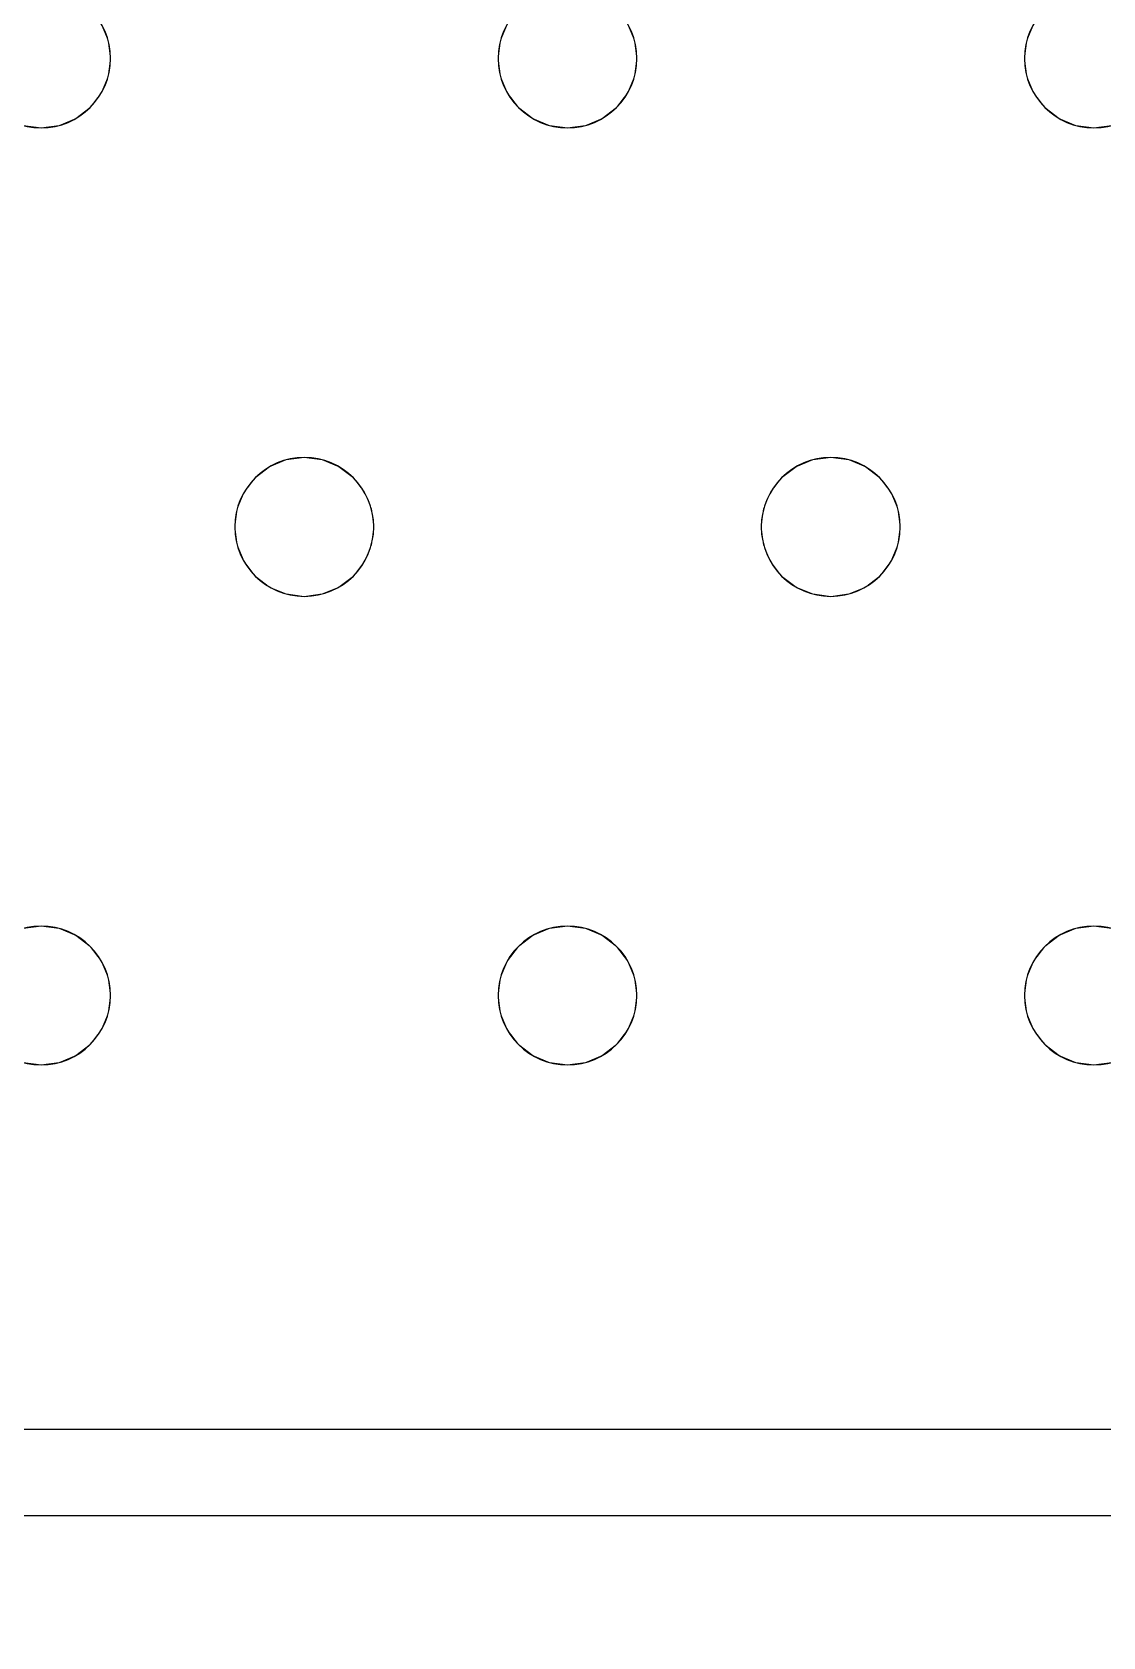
# Model space of a CAD drawing. Header units: millimetres. Extents: x -1 to 1601, y -701 to 1.
# Drawn here: x 551.7 to 613.4, y -405 to -312.5 of the extents above; entities that cross this region are included whole.
import ezdxf

# ---------------------------------------------------------------- set-up
doc = ezdxf.new("R2010")
doc.units = ezdxf.units.MM
doc.layers.add('IQ_200_3D', color=1, linetype='Continuous')
doc.layers.add('IQ_204_2D', color=7, linetype='Continuous')

msp = doc.modelspace()

# ---------------------------------------------------------------- linework, layer by layer
at = {"layer": 'IQ_200_3D', "lineweight": 18}
for points, invisible_edges in [([(122.762, -68.034, 850), (1477.238, -68.034, 850), (1477.238, -397.966, 850), (122.762, -397.966, 850)], 10), ([(122.762, -68.034, 860), (122.762, -397.966, 860), (1477.238, -397.966, 860), (1477.238, -68.034, 860)], 5), ([(555.68, -312, 888), (567.382, -291, 888), (579.085, -312, 888), (578.685, -312.965, 888)], 11), ([(586.013, -312, 890), (609.019, -312.965, 890), (609.418, -312, 890), (597.716, -291, 890)], 13), ([(556.079, -312.965, 890), (555.68, -312, 890), (555.68, -312, 888), (556.079, -312.965, 888)], 10), ([(555.68, -312, 888), (578.685, -312.965, 888), (556.079, -312.965, 888)], 3), ([(555.68, -312, 890), (556.079, -312.965, 890), (578.685, -312.965, 890), (579.085, -312, 890)], 10), ([(579.085, -312, 890), (578.685, -312.965, 890), (578.685, -312.965, 888), (579.085, -312, 888)], 10), ([(586.413, -312.965, 890), (586.013, -312, 890), (586.013, -312, 888), (586.413, -312.965, 888)], 10), ([(609.019, -312.965, 888), (586.413, -312.965, 888), (586.013, -312, 888), (609.418, -312, 888)], 5), ([(586.413, -312.965, 890), (608.882, -314, 890), (609.019, -312.965, 890), (586.013, -312, 890)], 5), ([(609.418, -312, 890), (609.019, -312.965, 890), (609.019, -312.965, 888), (609.418, -312, 888)], 10), ([(556.216, -314, 890), (556.079, -312.965, 890), (556.079, -312.965, 888), (556.216, -314, 888)], 2), ([(578.549, -314, 888), (556.216, -314, 888), (556.079, -312.965, 888), (578.685, -312.965, 888)], 5), ([(556.079, -312.965, 890), (556.216, -314, 890), (578.549, -314, 890), (578.685, -312.965, 890)], 10), ([(578.685, -312.965, 890), (578.549, -314, 890), (578.549, -314, 888), (578.685, -312.965, 888)], 8), ([(586.549, -314, 890), (586.413, -312.965, 890), (586.413, -312.965, 888), (586.549, -314, 888)], 2), ([(586.549, -314, 888), (586.413, -312.965, 888), (608.882, -314, 888), (609.019, -315.035, 888)], 10), ([(586.413, -312.965, 888), (609.019, -312.965, 888), (608.882, -314, 888)], 13), ([(586.549, -314, 890), (609.019, -315.035, 890), (608.882, -314, 890), (586.413, -312.965, 890)], 5), ([(609.019, -312.965, 890), (608.882, -314, 890), (608.882, -314, 888), (609.019, -312.965, 888)], 8), ([(556.079, -315.035, 890), (556.216, -314, 890), (556.216, -314, 888), (556.079, -315.035, 888)], 8), ([(556.216, -314, 888), (578.549, -314, 888), (578.685, -315.035, 888), (556.079, -315.035, 888)], 5), ([(578.685, -315.035, 890), (578.549, -314, 890), (556.216, -314, 890), (556.079, -315.035, 890)], 10), ([(578.549, -314, 890), (578.685, -315.035, 890), (578.685, -315.035, 888), (578.549, -314, 888)], 2), ([(586.413, -315.035, 890), (586.549, -314, 890), (586.549, -314, 888), (586.413, -315.035, 888)], 8), ([(586.413, -315.035, 888), (586.549, -314, 888), (609.019, -315.035, 888), (609.418, -316, 888)], 10), ([(586.413, -315.035, 890), (609.418, -316, 890), (609.019, -315.035, 890), (586.549, -314, 890)], 5), ([(608.882, -314, 890), (609.019, -315.035, 890), (609.019, -315.035, 888), (608.882, -314, 888)], 2), ([(555.68, -316, 890), (556.079, -315.035, 890), (556.079, -315.035, 888), (555.68, -316, 888)], 10), ([(556.079, -315.035, 888), (578.685, -315.035, 888), (579.085, -316, 888), (555.68, -316, 888)], 5), ([(579.085, -316, 890), (578.685, -315.035, 890), (556.079, -315.035, 890), (555.68, -316, 890)], 10), ([(578.685, -315.035, 890), (579.085, -316, 890), (579.085, -316, 888), (578.685, -315.035, 888)], 10), ([(586.013, -316, 890), (586.413, -315.035, 890), (586.413, -315.035, 888), (586.013, -316, 888)], 10), ([(586.013, -316, 888), (586.413, -315.035, 888), (609.418, -316, 888), (597.716, -337, 888)], 14), ([(586.013, -316, 890), (609.418, -316, 890), (586.413, -315.035, 890)], 3), ([(609.019, -315.035, 890), (609.418, -316, 890), (609.418, -316, 888), (609.019, -315.035, 888)], 10), ([(555.044, -316.828, 890), (555.68, -316, 890), (555.68, -316, 888), (555.044, -316.828, 888)], 10), ([(567.382, -337, 888), (555.044, -316.828, 888), (555.68, -316, 888), (579.085, -316, 888)], 13), ([(555.044, -316.828, 890), (567.382, -337, 890), (555.68, -316, 890)], 3), ([(579.085, -316, 890), (555.68, -316, 890), (567.382, -337, 890), (579.721, -316.828, 890)], 7), ([(579.085, -316, 888), (579.721, -316.828, 888), (567.382, -337, 888)], 14), ([(579.085, -316, 890), (579.721, -316.828, 890), (579.721, -316.828, 888), (579.085, -316, 888)], 10), ([(585.377, -316.828, 890), (586.013, -316, 890), (586.013, -316, 888), (585.377, -316.828, 888)], 10), ([(585.377, -316.828, 888), (586.013, -316, 888), (597.716, -337, 888)], 14), ([(597.716, -337, 890), (586.013, -316, 890), (585.377, -316.828, 890), (596.68, -337.136, 890)], 5), ([(597.716, -337, 890), (610.054, -316.828, 890), (609.418, -316, 890), (586.013, -316, 890)], 13), ([(610.054, -316.828, 888), (598.751, -337.136, 888), (597.716, -337, 888), (609.418, -316, 888)], 5), ([(609.418, -316, 890), (610.054, -316.828, 890), (610.054, -316.828, 888), (609.418, -316, 888)], 10), ([(554.216, -317.464, 890), (555.044, -316.828, 890), (555.044, -316.828, 888), (554.216, -317.464, 888)], 10), ([(566.347, -337.136, 888), (554.216, -317.464, 888), (555.044, -316.828, 888), (567.382, -337, 888)], 5), ([(566.347, -337.136, 890), (567.382, -337, 890), (555.044, -316.828, 890), (554.216, -317.464, 890)], 10), ([(568.418, -337.136, 888), (567.382, -337, 888), (579.721, -316.828, 888), (580.549, -317.464, 888)], 10), ([(568.418, -337.136, 890), (580.549, -317.464, 890), (579.721, -316.828, 890), (567.382, -337, 890)], 5), ([(579.721, -316.828, 890), (580.549, -317.464, 890), (580.549, -317.464, 888), (579.721, -316.828, 888)], 10), ([(584.549, -317.464, 890), (585.377, -316.828, 890), (585.377, -316.828, 888), (584.549, -317.464, 888)], 10), ([(596.68, -337.136, 888), (584.549, -317.464, 888), (585.377, -316.828, 888), (597.716, -337, 888)], 5), ([(584.549, -317.464, 890), (596.68, -337.136, 890), (585.377, -316.828, 890)], 3), ([(598.751, -337.136, 890), (610.882, -317.464, 890), (610.054, -316.828, 890), (597.716, -337, 890)], 5), ([(610.882, -317.464, 888), (599.716, -337.536, 888), (598.751, -337.136, 888), (610.054, -316.828, 888)], 5), ([(610.054, -316.828, 890), (610.882, -317.464, 890), (610.882, -317.464, 888), (610.054, -316.828, 888)], 10), ([(551.18, -317.864, 888), (552.216, -318, 888), (539.878, -338.172, 888), (539.049, -337.536, 888)], 10), ([(552.216, -318, 890), (551.18, -317.864, 890), (539.878, -338.172, 890), (540.513, -339, 890)], 10), ([(552.216, -318, 888), (563.918, -339, 888), (540.513, -339, 888), (539.878, -338.172, 888)], 11), ([(563.918, -339, 890), (564.554, -338.172, 890), (552.216, -318, 890), (540.513, -339, 890)], 14), ([(552.216, -318, 888), (551.18, -317.864, 888), (551.18, -317.864, 890), (552.216, -318, 890)], 10), ([(553.251, -317.864, 888), (552.216, -318, 888), (552.216, -318, 890), (553.251, -317.864, 890)], 10), ([(564.554, -338.172, 888), (552.216, -318, 888), (553.251, -317.864, 888), (565.382, -337.536, 888)], 5), ([(564.554, -338.172, 890), (565.382, -337.536, 890), (553.251, -317.864, 890), (552.216, -318, 890)], 10), ([(563.918, -339, 888), (552.216, -318, 888), (564.554, -338.172, 888)], 3), ([(553.251, -317.864, 890), (554.216, -317.464, 890), (554.216, -317.464, 888), (553.251, -317.864, 888)], 10), ([(565.382, -337.536, 888), (553.251, -317.864, 888), (554.216, -317.464, 888), (566.347, -337.136, 888)], 5), ([(565.382, -337.536, 890), (566.347, -337.136, 890), (554.216, -317.464, 890), (553.251, -317.864, 890)], 10), ([(569.382, -337.536, 888), (568.418, -337.136, 888), (580.549, -317.464, 888), (581.514, -317.864, 888)], 10), ([(569.382, -337.536, 890), (581.514, -317.864, 890), (580.549, -317.464, 890), (568.418, -337.136, 890)], 5), ([(581.514, -317.864, 888), (582.549, -318, 888), (570.211, -338.172, 888), (569.382, -337.536, 888)], 10), ([(569.382, -337.536, 890), (570.211, -338.172, 890), (581.514, -317.864, 890)], 14), ([(582.549, -318, 890), (581.514, -317.864, 890), (570.211, -338.172, 890), (570.847, -339, 890)], 10), ([(570.847, -339, 888), (570.211, -338.172, 888), (582.549, -318, 888), (594.252, -339, 888)], 14), ([(570.847, -339, 890), (594.252, -339, 890), (582.549, -318, 890)], 15), ([(580.549, -317.464, 890), (581.514, -317.864, 890), (581.514, -317.864, 888), (580.549, -317.464, 888)], 10), ([(582.549, -318, 888), (581.514, -317.864, 888), (581.514, -317.864, 890), (582.549, -318, 890)], 10), ([(583.584, -317.864, 888), (582.549, -318, 888), (582.549, -318, 890), (583.584, -317.864, 890)], 10), ([(594.887, -338.172, 888), (582.549, -318, 888), (583.584, -317.864, 888), (595.716, -337.536, 888)], 5), ([(594.887, -338.172, 890), (583.584, -317.864, 890), (582.549, -318, 890), (594.252, -339, 890)], 5), ([(594.252, -339, 888), (582.549, -318, 888), (594.887, -338.172, 888)], 3), ([(583.584, -317.864, 890), (584.549, -317.464, 890), (584.549, -317.464, 888), (583.584, -317.864, 888)], 10), ([(595.716, -337.536, 888), (583.584, -317.864, 888), (584.549, -317.464, 888), (596.68, -337.136, 888)], 5), ([(584.549, -317.464, 890), (583.584, -317.864, 890), (595.716, -337.536, 890), (596.68, -337.136, 890)], 10), ([(595.716, -337.536, 890), (583.584, -317.864, 890), (594.887, -338.172, 890)], 3), ([(599.716, -337.536, 890), (610.882, -317.464, 890), (598.751, -337.136, 890)], 3), ([(611.847, -317.864, 888), (600.544, -338.172, 888), (599.716, -337.536, 888), (610.882, -317.464, 888)], 5), ([(611.847, -317.864, 890), (610.882, -317.464, 890), (599.716, -337.536, 890), (600.544, -338.172, 890)], 10), ([(612.882, -318, 888), (601.18, -339, 888), (600.544, -338.172, 888), (611.847, -317.864, 888)], 5), ([(600.544, -338.172, 890), (601.18, -339, 890), (612.882, -318, 890), (611.847, -317.864, 890)], 10), ([(624.585, -339, 888), (624.185, -339.965, 888), (601.18, -339, 888), (612.882, -318, 888)], 14), ([(624.585, -339, 890), (625.221, -338.172, 890), (612.882, -318, 890), (601.18, -339, 890)], 14), ([(610.882, -317.464, 890), (611.847, -317.864, 890), (611.847, -317.864, 888), (610.882, -317.464, 888)], 10), ([(612.882, -318, 888), (611.847, -317.864, 888), (611.847, -317.864, 890), (612.882, -318, 890)], 10), ([(613.918, -317.864, 888), (612.882, -318, 888), (612.882, -318, 890), (613.918, -317.864, 890)], 10), ([(625.221, -338.172, 888), (624.585, -339, 888), (612.882, -318, 888), (613.918, -317.864, 888)], 10), ([(613.918, -317.864, 890), (612.882, -318, 890), (625.221, -338.172, 890)], 14), ([(565.382, -337.536, 890), (564.554, -338.172, 890), (564.554, -338.172, 888), (565.382, -337.536, 888)], 10), ([(566.347, -337.136, 890), (565.382, -337.536, 890), (565.382, -337.536, 888), (566.347, -337.136, 888)], 10), ([(566.347, -337.136, 888), (567.382, -337, 888), (567.382, -337, 890), (566.347, -337.136, 890)], 10), ([(567.382, -337, 888), (568.418, -337.136, 888), (568.418, -337.136, 890), (567.382, -337, 890)], 10), ([(569.382, -337.536, 890), (568.418, -337.136, 890), (568.418, -337.136, 888), (569.382, -337.536, 888)], 10), ([(570.211, -338.172, 890), (569.382, -337.536, 890), (569.382, -337.536, 888), (570.211, -338.172, 888)], 10), ([(595.716, -337.536, 890), (594.887, -338.172, 890), (594.887, -338.172, 888), (595.716, -337.536, 888)], 10), ([(596.68, -337.136, 890), (595.716, -337.536, 890), (595.716, -337.536, 888), (596.68, -337.136, 888)], 10), ([(596.68, -337.136, 888), (597.716, -337, 888), (597.716, -337, 890), (596.68, -337.136, 890)], 10), ([(597.716, -337, 888), (598.751, -337.136, 888), (598.751, -337.136, 890), (597.716, -337, 890)], 10), ([(599.716, -337.536, 890), (598.751, -337.136, 890), (598.751, -337.136, 888), (599.716, -337.536, 888)], 10), ([(600.544, -338.172, 890), (599.716, -337.536, 890), (599.716, -337.536, 888), (600.544, -338.172, 888)], 10), ([(564.554, -338.172, 890), (563.918, -339, 890), (563.918, -339, 888), (564.554, -338.172, 888)], 10), ([(570.847, -339, 890), (570.211, -338.172, 890), (570.211, -338.172, 888), (570.847, -339, 888)], 10), ([(594.887, -338.172, 890), (594.252, -339, 890), (594.252, -339, 888), (594.887, -338.172, 888)], 10), ([(601.18, -339, 890), (600.544, -338.172, 890), (600.544, -338.172, 888), (601.18, -339, 888)], 10), ([(563.519, -339.965, 888), (540.913, -339.965, 888), (540.513, -339, 888), (563.918, -339, 888)], 5), ([(563.519, -339.965, 890), (563.918, -339, 890), (540.513, -339, 890), (540.913, -339.965, 890)], 10), ([(563.918, -339, 890), (563.519, -339.965, 890), (563.519, -339.965, 888), (563.918, -339, 888)], 10), ([(571.246, -339.965, 890), (570.847, -339, 890), (570.847, -339, 888), (571.246, -339.965, 888)], 10), ([(570.847, -339, 888), (594.252, -339, 888), (593.852, -339.965, 888), (571.246, -339.965, 888)], 5), ([(593.852, -339.965, 890), (594.252, -339, 890), (570.847, -339, 890), (571.246, -339.965, 890)], 10), ([(594.252, -339, 890), (593.852, -339.965, 890), (593.852, -339.965, 888), (594.252, -339, 888)], 10), ([(601.579, -339.965, 890), (601.18, -339, 890), (601.18, -339, 888), (601.579, -339.965, 888)], 10), ([(601.579, -339.965, 888), (601.18, -339, 888), (624.185, -339.965, 888), (624.049, -341, 888)], 10), ([(624.185, -339.965, 890), (624.585, -339, 890), (601.18, -339, 890), (601.579, -339.965, 890)], 10), ([(563.382, -341, 888), (541.049, -341, 888), (540.913, -339.965, 888), (563.519, -339.965, 888)], 5), ([(563.382, -341, 890), (563.519, -339.965, 890), (540.913, -339.965, 890), (541.049, -341, 890)], 10), ([(563.519, -339.965, 890), (563.382, -341, 890), (563.382, -341, 888), (563.519, -339.965, 888)], 8), ([(571.382, -341, 890), (571.246, -339.965, 890), (571.246, -339.965, 888), (571.382, -341, 888)], 2), ([(571.382, -341, 888), (571.246, -339.965, 888), (593.716, -341, 888), (593.852, -342.035, 888)], 10), ([(571.246, -339.965, 888), (593.852, -339.965, 888), (593.716, -341, 888)], 13), ([(571.382, -341, 890), (593.852, -342.035, 890), (593.716, -341, 890), (571.246, -339.965, 890)], 5), ([(593.716, -341, 890), (593.852, -339.965, 890), (571.246, -339.965, 890)], 14), ([(593.852, -339.965, 890), (593.716, -341, 890), (593.716, -341, 888), (593.852, -339.965, 888)], 8), ([(601.716, -341, 890), (601.579, -339.965, 890), (601.579, -339.965, 888), (601.716, -341, 888)], 2), ([(601.716, -341, 888), (601.579, -339.965, 888), (624.049, -341, 888), (624.185, -342.035, 888)], 10), ([(624.049, -341, 890), (624.185, -339.965, 890), (601.579, -339.965, 890), (601.716, -341, 890)], 10), ([(563.519, -342.035, 888), (540.913, -342.035, 888), (541.049, -341, 888), (563.382, -341, 888)], 5), ([(563.519, -342.035, 890), (563.382, -341, 890), (541.049, -341, 890), (540.913, -342.035, 890)], 10), ([(563.382, -341, 890), (563.519, -342.035, 890), (563.519, -342.035, 888), (563.382, -341, 888)], 2), ([(571.246, -342.035, 890), (571.382, -341, 890), (571.382, -341, 888), (571.246, -342.035, 888)], 8), ([(571.246, -342.035, 888), (571.382, -341, 888), (593.852, -342.035, 888), (594.252, -343, 888)], 10), ([(571.246, -342.035, 890), (594.252, -343, 890), (593.852, -342.035, 890), (571.382, -341, 890)], 5), ([(593.716, -341, 890), (593.852, -342.035, 890), (593.852, -342.035, 888), (593.716, -341, 888)], 2), ([(601.579, -342.035, 890), (601.716, -341, 890), (601.716, -341, 888), (601.579, -342.035, 888)], 8), ([(601.579, -342.035, 888), (601.716, -341, 888), (624.185, -342.035, 888), (624.585, -343, 888)], 10), ([(624.185, -342.035, 890), (624.049, -341, 890), (601.716, -341, 890), (601.579, -342.035, 890)], 10), ([(540.913, -342.035, 888), (563.519, -342.035, 888), (563.918, -343, 888), (540.513, -343, 888)], 5), ([(563.918, -343, 890), (563.519, -342.035, 890), (540.913, -342.035, 890), (540.513, -343, 890)], 10), ([(563.519, -342.035, 890), (563.918, -343, 890), (563.918, -343, 888), (563.519, -342.035, 888)], 10), ([(570.847, -343, 890), (571.246, -342.035, 890), (571.246, -342.035, 888), (570.847, -343, 888)], 10), ([(570.847, -343, 888), (571.246, -342.035, 888), (594.252, -343, 888), (582.549, -364, 888)], 14), ([(594.252, -343, 890), (571.246, -342.035, 890), (570.847, -343, 890), (582.549, -364, 890)], 13), ([(593.852, -342.035, 890), (594.252, -343, 890), (594.252, -343, 888), (593.852, -342.035, 888)], 10), ([(601.18, -343, 890), (601.579, -342.035, 890), (601.579, -342.035, 888), (601.18, -343, 888)], 10), ([(601.18, -343, 888), (601.579, -342.035, 888), (624.585, -343, 888), (612.882, -364, 888)], 14), ([(624.585, -343, 890), (624.185, -342.035, 890), (601.579, -342.035, 890), (601.18, -343, 890)], 10), ([(539.878, -343.828, 888), (540.513, -343, 888), (552.216, -364, 888), (551.18, -364.136, 888)], 10), ([(540.513, -343, 890), (539.878, -343.828, 890), (552.216, -364, 890), (563.918, -343, 890)], 14), ([(540.513, -343, 888), (563.918, -343, 888), (552.216, -364, 888)], 15), ([(564.554, -343.828, 888), (553.251, -364.136, 888), (552.216, -364, 888), (563.918, -343, 888)], 5), ([(552.216, -364, 890), (553.251, -364.136, 890), (564.554, -343.828, 890), (563.918, -343, 890)], 10), ([(563.918, -343, 890), (564.554, -343.828, 890), (564.554, -343.828, 888), (563.918, -343, 888)], 10), ([(570.211, -343.828, 890), (570.847, -343, 890), (570.847, -343, 888), (570.211, -343.828, 888)], 10), ([(570.211, -343.828, 888), (570.847, -343, 888), (582.549, -364, 888)], 14), ([(570.847, -343, 890), (570.211, -343.828, 890), (582.549, -364, 890)], 14), ([(594.887, -343.828, 888), (582.549, -364, 888), (594.252, -343, 888)], 3), ([(582.549, -364, 890), (583.584, -364.136, 890), (594.887, -343.828, 890), (594.252, -343, 890)], 10), ([(594.252, -343, 890), (594.887, -343.828, 890), (594.887, -343.828, 888), (594.252, -343, 888)], 10), ([(600.544, -343.828, 890), (601.18, -343, 890), (601.18, -343, 888), (600.544, -343.828, 888)], 10), ([(600.544, -343.828, 888), (601.18, -343, 888), (612.882, -364, 888), (611.847, -364.136, 888)], 10), ([(600.544, -343.828, 890), (611.847, -364.136, 890), (612.882, -364, 890), (601.18, -343, 890)], 5), ([(624.585, -343, 890), (601.18, -343, 890), (612.882, -364, 890), (625.221, -343.828, 890)], 7), ([(625.221, -343.828, 888), (613.918, -364.136, 888), (612.882, -364, 888), (624.585, -343, 888)], 5), ([(539.878, -343.828, 890), (539.049, -344.464, 890), (551.18, -364.136, 890), (552.216, -364, 890)], 10), ([(565.382, -344.464, 888), (554.216, -364.536, 888), (553.251, -364.136, 888), (564.554, -343.828, 888)], 5), ([(553.251, -364.136, 890), (554.216, -364.536, 890), (565.382, -344.464, 890), (564.554, -343.828, 890)], 10), ([(564.554, -343.828, 890), (565.382, -344.464, 890), (565.382, -344.464, 888), (564.554, -343.828, 888)], 10), ([(569.382, -344.464, 890), (570.211, -343.828, 890), (570.211, -343.828, 888), (569.382, -344.464, 888)], 10), ([(581.514, -364.136, 888), (569.382, -344.464, 888), (570.211, -343.828, 888), (582.549, -364, 888)], 5), ([(581.514, -364.136, 890), (582.549, -364, 890), (570.211, -343.828, 890), (569.382, -344.464, 890)], 10), ([(594.887, -343.828, 888), (595.716, -344.464, 888), (583.584, -364.136, 888), (582.549, -364, 888)], 10), ([(595.716, -344.464, 890), (594.887, -343.828, 890), (583.584, -364.136, 890), (584.549, -364.536, 890)], 10), ([(594.887, -343.828, 890), (595.716, -344.464, 890), (595.716, -344.464, 888), (594.887, -343.828, 888)], 10), ([(599.716, -344.464, 890), (600.544, -343.828, 890), (600.544, -343.828, 888), (599.716, -344.464, 888)], 10), ([(600.544, -343.828, 888), (611.847, -364.136, 888), (599.716, -344.464, 888)], 3), ([(599.716, -344.464, 890), (610.882, -364.536, 890), (611.847, -364.136, 890), (600.544, -343.828, 890)], 5), ([(613.918, -364.136, 890), (626.049, -344.464, 890), (625.221, -343.828, 890), (612.882, -364, 890)], 5), ([(566.347, -344.864, 888), (555.044, -365.172, 888), (554.216, -364.536, 888), (565.382, -344.464, 888)], 5), ([(554.216, -364.536, 890), (555.044, -365.172, 890), (566.347, -344.864, 890), (565.382, -344.464, 890)], 10), ([(555.044, -365.172, 888), (566.347, -344.864, 888), (567.382, -345, 888), (555.68, -366, 888)], 5), ([(567.382, -345, 890), (566.347, -344.864, 890), (555.044, -365.172, 890), (555.68, -366, 890)], 10), ([(565.382, -344.464, 890), (566.347, -344.864, 890), (566.347, -344.864, 888), (565.382, -344.464, 888)], 10), ([(567.382, -345, 888), (566.347, -344.864, 888), (566.347, -344.864, 890), (567.382, -345, 890)], 10), ([(568.418, -344.864, 888), (567.382, -345, 888), (567.382, -345, 890), (568.418, -344.864, 890)], 10), ([(579.721, -365.172, 888), (567.382, -345, 888), (568.418, -344.864, 888), (580.549, -364.536, 888)], 5), ([(579.721, -365.172, 890), (580.549, -364.536, 890), (568.418, -344.864, 890), (567.382, -345, 890)], 10), ([(568.418, -344.864, 890), (569.382, -344.464, 890), (569.382, -344.464, 888), (568.418, -344.864, 888)], 10), ([(569.382, -344.464, 888), (581.514, -364.136, 888), (580.549, -364.536, 888), (568.418, -344.864, 888)], 5), ([(580.549, -364.536, 890), (581.514, -364.136, 890), (569.382, -344.464, 890), (568.418, -344.864, 890)], 10), ([(595.716, -344.464, 888), (596.68, -344.864, 888), (584.549, -364.536, 888), (583.584, -364.136, 888)], 10), ([(596.68, -344.864, 890), (595.716, -344.464, 890), (584.549, -364.536, 890), (585.377, -365.172, 890)], 10), ([(596.68, -344.864, 888), (597.716, -345, 888), (585.377, -365.172, 888), (584.549, -364.536, 888)], 10), ([(597.716, -345, 890), (596.68, -344.864, 890), (585.377, -365.172, 890), (586.013, -366, 890)], 10), ([(595.716, -344.464, 890), (596.68, -344.864, 890), (596.68, -344.864, 888), (595.716, -344.464, 888)], 10), ([(597.716, -345, 888), (596.68, -344.864, 888), (596.68, -344.864, 890), (597.716, -345, 890)], 10), ([(598.751, -344.864, 888), (597.716, -345, 888), (597.716, -345, 890), (598.751, -344.864, 890)], 10), ([(597.716, -345, 888), (598.751, -344.864, 888), (610.054, -365.172, 888), (609.418, -366, 888)], 10), ([(597.716, -345, 890), (609.418, -366, 890), (610.054, -365.172, 890), (598.751, -344.864, 890)], 5), ([(598.751, -344.864, 890), (599.716, -344.464, 890), (599.716, -344.464, 888), (598.751, -344.864, 888)], 10), ([(610.882, -364.536, 888), (598.751, -344.864, 888), (599.716, -344.464, 888), (611.847, -364.136, 888)], 5), ([(598.751, -344.864, 890), (610.054, -365.172, 890), (610.882, -364.536, 890), (599.716, -344.464, 890)], 5), ([(610.054, -365.172, 888), (598.751, -344.864, 888), (610.882, -364.536, 888)], 3), ([(567.382, -345, 888), (579.721, -365.172, 888), (579.085, -366, 888), (555.68, -366, 888)], 13), ([(579.085, -366, 890), (579.721, -365.172, 890), (567.382, -345, 890), (555.68, -366, 890)], 14), ([(597.716, -345, 888), (609.418, -366, 888), (586.013, -366, 888), (585.377, -365.172, 888)], 11), ([(586.013, -366, 890), (609.019, -366.965, 890), (609.418, -366, 890), (597.716, -345, 890)], 13), ([(551.18, -364.136, 888), (552.216, -364, 888), (552.216, -364, 890), (551.18, -364.136, 890)], 10), ([(552.216, -364, 888), (553.251, -364.136, 888), (553.251, -364.136, 890), (552.216, -364, 890)], 10), ([(554.216, -364.536, 890), (553.251, -364.136, 890), (553.251, -364.136, 888), (554.216, -364.536, 888)], 10), ([(581.514, -364.136, 890), (580.549, -364.536, 890), (580.549, -364.536, 888), (581.514, -364.136, 888)], 10), ([(581.514, -364.136, 888), (582.549, -364, 888), (582.549, -364, 890), (581.514, -364.136, 890)], 10), ([(582.549, -364, 888), (583.584, -364.136, 888), (583.584, -364.136, 890), (582.549, -364, 890)], 10), ([(584.549, -364.536, 890), (583.584, -364.136, 890), (583.584, -364.136, 888), (584.549, -364.536, 888)], 10), ([(611.847, -364.136, 890), (610.882, -364.536, 890), (610.882, -364.536, 888), (611.847, -364.136, 888)], 10), ([(611.847, -364.136, 888), (612.882, -364, 888), (612.882, -364, 890), (611.847, -364.136, 890)], 10), ([(612.882, -364, 888), (613.918, -364.136, 888), (613.918, -364.136, 890), (612.882, -364, 890)], 10), ([(555.044, -365.172, 890), (554.216, -364.536, 890), (554.216, -364.536, 888), (555.044, -365.172, 888)], 10), ([(555.68, -366, 890), (555.044, -365.172, 890), (555.044, -365.172, 888), (555.68, -366, 888)], 10), ([(579.721, -365.172, 890), (579.085, -366, 890), (579.085, -366, 888), (579.721, -365.172, 888)], 10), ([(580.549, -364.536, 890), (579.721, -365.172, 890), (579.721, -365.172, 888), (580.549, -364.536, 888)], 10), ([(585.377, -365.172, 890), (584.549, -364.536, 890), (584.549, -364.536, 888), (585.377, -365.172, 888)], 10), ([(586.013, -366, 890), (585.377, -365.172, 890), (585.377, -365.172, 888), (586.013, -366, 888)], 10), ([(610.054, -365.172, 890), (609.418, -366, 890), (609.418, -366, 888), (610.054, -365.172, 888)], 10), ([(610.882, -364.536, 890), (610.054, -365.172, 890), (610.054, -365.172, 888), (610.882, -364.536, 888)], 10), ([(556.079, -366.965, 890), (555.68, -366, 890), (555.68, -366, 888), (556.079, -366.965, 888)], 10), ([(578.685, -366.965, 888), (556.079, -366.965, 888), (555.68, -366, 888), (579.085, -366, 888)], 5), ([(578.685, -366.965, 890), (579.085, -366, 890), (555.68, -366, 890), (556.079, -366.965, 890)], 10), ([(579.085, -366, 890), (578.685, -366.965, 890), (578.685, -366.965, 888), (579.085, -366, 888)], 10), ([(586.413, -366.965, 890), (586.013, -366, 890), (586.013, -366, 888), (586.413, -366.965, 888)], 10), ([(609.019, -366.965, 888), (586.413, -366.965, 888), (586.013, -366, 888), (609.418, -366, 888)], 5), ([(586.413, -366.965, 890), (608.882, -368, 890), (609.019, -366.965, 890), (586.013, -366, 890)], 5), ([(609.418, -366, 890), (609.019, -366.965, 890), (609.019, -366.965, 888), (609.418, -366, 888)], 10), ([(556.216, -368, 890), (556.079, -366.965, 890), (556.079, -366.965, 888), (556.216, -368, 888)], 2), ([(578.549, -368, 888), (556.216, -368, 888), (556.079, -366.965, 888), (578.685, -366.965, 888)], 5), ([(578.549, -368, 890), (578.685, -366.965, 890), (556.079, -366.965, 890), (556.216, -368, 890)], 10), ([(578.685, -366.965, 890), (578.549, -368, 890), (578.549, -368, 888), (578.685, -366.965, 888)], 8), ([(586.549, -368, 890), (586.413, -366.965, 890), (586.413, -366.965, 888), (586.549, -368, 888)], 2), ([(608.882, -368, 888), (586.549, -368, 888), (586.413, -366.965, 888), (609.019, -366.965, 888)], 5), ([(586.549, -368, 890), (609.019, -369.035, 890), (608.882, -368, 890), (586.413, -366.965, 890)], 5), ([(609.019, -366.965, 890), (608.882, -368, 890), (608.882, -368, 888), (609.019, -366.965, 888)], 8), ([(556.079, -369.035, 890), (556.216, -368, 890), (556.216, -368, 888), (556.079, -369.035, 888)], 8), ([(578.685, -369.035, 888), (579.085, -370, 888), (556.079, -369.035, 888), (556.216, -368, 888)], 10), ([(578.685, -369.035, 890), (578.549, -368, 890), (556.216, -368, 890), (556.079, -369.035, 890)], 10), ([(556.216, -368, 888), (578.549, -368, 888), (578.685, -369.035, 888)], 13), ([(578.549, -368, 890), (578.685, -369.035, 890), (578.685, -369.035, 888), (578.549, -368, 888)], 2), ([(586.413, -369.035, 890), (586.549, -368, 890), (586.549, -368, 888), (586.413, -369.035, 888)], 8), ([(609.019, -369.035, 888), (586.413, -369.035, 888), (586.549, -368, 888), (608.882, -368, 888)], 5), ([(586.413, -369.035, 890), (609.418, -370, 890), (609.019, -369.035, 890), (586.549, -368, 890)], 5), ([(608.882, -368, 890), (609.019, -369.035, 890), (609.019, -369.035, 888), (608.882, -368, 888)], 2), ([(555.68, -370, 890), (556.079, -369.035, 890), (556.079, -369.035, 888), (555.68, -370, 888)], 10), ([(555.68, -370, 888), (556.079, -369.035, 888), (579.085, -370, 888), (579.721, -370.828, 888)], 10), ([(579.085, -370, 890), (578.685, -369.035, 890), (556.079, -369.035, 890), (555.68, -370, 890)], 10), ([(578.685, -369.035, 890), (579.085, -370, 890), (579.085, -370, 888), (578.685, -369.035, 888)], 10), ([(586.013, -370, 890), (586.413, -369.035, 890), (586.413, -369.035, 888), (586.013, -370, 888)], 10), ([(609.418, -370, 888), (586.013, -370, 888), (586.413, -369.035, 888), (609.019, -369.035, 888)], 5), ([(586.013, -370, 890), (610.054, -370.828, 890), (609.418, -370, 890), (586.413, -369.035, 890)], 5), ([(609.019, -369.035, 890), (609.418, -370, 890), (609.418, -370, 888), (609.019, -369.035, 888)], 10), ([(554.216, -371.464, 890), (555.044, -370.828, 890), (555.044, -370.828, 888), (554.216, -371.464, 888)], 10), ([(554.216, -371.464, 888), (555.044, -370.828, 888), (580.549, -371.464, 888), (581.514, -371.864, 888)], 10), ([(580.549, -371.464, 890), (579.721, -370.828, 890), (555.044, -370.828, 890), (554.216, -371.464, 890)], 10), ([(555.044, -370.828, 890), (555.68, -370, 890), (555.68, -370, 888), (555.044, -370.828, 888)], 10), ([(555.044, -370.828, 888), (555.68, -370, 888), (579.721, -370.828, 888), (580.549, -371.464, 888)], 10), ([(579.721, -370.828, 890), (579.085, -370, 890), (555.68, -370, 890), (555.044, -370.828, 890)], 10), ([(579.085, -370, 890), (579.721, -370.828, 890), (579.721, -370.828, 888), (579.085, -370, 888)], 10), ([(579.721, -370.828, 890), (580.549, -371.464, 890), (580.549, -371.464, 888), (579.721, -370.828, 888)], 10), ([(584.549, -371.464, 890), (585.377, -370.828, 890), (585.377, -370.828, 888), (584.549, -371.464, 888)], 10), ([(584.549, -371.464, 888), (585.377, -370.828, 888), (610.882, -371.464, 888), (611.847, -371.864, 888)], 10), ([(610.882, -371.464, 890), (610.054, -370.828, 890), (585.377, -370.828, 890), (584.549, -371.464, 890)], 10), ([(585.377, -370.828, 890), (586.013, -370, 890), (586.013, -370, 888), (585.377, -370.828, 888)], 10), ([(585.377, -370.828, 888), (586.013, -370, 888), (610.054, -370.828, 888), (610.882, -371.464, 888)], 10), ([(586.013, -370, 890), (585.377, -370.828, 890), (610.054, -370.828, 890)], 14), ([(609.418, -370, 888), (610.054, -370.828, 888), (586.013, -370, 888)], 14), ([(609.418, -370, 890), (610.054, -370.828, 890), (610.054, -370.828, 888), (609.418, -370, 888)], 10), ([(610.054, -370.828, 890), (610.882, -371.464, 890), (610.882, -371.464, 888), (610.054, -370.828, 888)], 10), ([(553.251, -371.864, 890), (554.216, -371.464, 890), (554.216, -371.464, 888), (553.251, -371.864, 888)], 10), ([(581.514, -371.864, 888), (553.251, -371.864, 888), (554.216, -371.464, 888)], 13), ([(581.514, -371.864, 890), (580.549, -371.464, 890), (554.216, -371.464, 890), (553.251, -371.864, 890)], 10), ([(580.549, -371.464, 890), (581.514, -371.864, 890), (581.514, -371.864, 888), (580.549, -371.464, 888)], 10), ([(583.584, -371.864, 890), (584.549, -371.464, 890), (584.549, -371.464, 888), (583.584, -371.864, 888)], 10), ([(583.584, -371.864, 888), (584.549, -371.464, 888), (611.847, -371.864, 888), (612.882, -372, 888)], 10), ([(611.847, -371.864, 890), (610.882, -371.464, 890), (584.549, -371.464, 890), (583.584, -371.864, 890)], 10), ([(610.882, -371.464, 890), (611.847, -371.864, 890), (611.847, -371.864, 888), (610.882, -371.464, 888)], 10), ([(789.749, -393, 888), (124.749, -393, 888), (461.216, -372, 888), (491.549, -372, 888)], 14), ([(461.216, -372, 890), (124.749, -393, 890), (789.749, -393, 890), (491.549, -372, 890)], 13), ([(491.549, -372, 888), (492.584, -371.864, 888), (521.882, -372, 888), (789.749, -393, 888)], 14), ([(521.882, -372, 890), (492.584, -371.864, 890), (491.549, -372, 890), (789.749, -393, 890)], 13), ([(552.216, -372, 888), (521.882, -372, 888), (522.918, -371.864, 888), (551.18, -371.864, 888)], 5), ([(552.216, -372, 890), (551.18, -371.864, 890), (522.918, -371.864, 890), (521.882, -372, 890)], 10), ([(789.749, -393, 888), (521.882, -372, 888), (552.216, -372, 888), (582.549, -372, 888)], 15), ([(552.216, -372, 890), (521.882, -372, 890), (789.749, -393, 890), (582.549, -372, 890)], 15), ([(552.216, -372, 888), (551.18, -371.864, 888), (551.18, -371.864, 890), (552.216, -372, 890)], 10), ([(553.251, -371.864, 888), (552.216, -372, 888), (552.216, -372, 890), (553.251, -371.864, 890)], 10), ([(582.549, -372, 888), (552.216, -372, 888), (553.251, -371.864, 888), (581.514, -371.864, 888)], 5), ([(582.549, -372, 890), (581.514, -371.864, 890), (553.251, -371.864, 890), (552.216, -372, 890)], 10), ([(582.549, -372, 888), (581.514, -371.864, 888), (581.514, -371.864, 890), (582.549, -372, 890)], 10), ([(583.584, -371.864, 888), (582.549, -372, 888), (582.549, -372, 890), (583.584, -371.864, 890)], 10), ([(582.549, -372, 888), (583.584, -371.864, 888), (612.882, -372, 888)], 14), ([(612.882, -372, 890), (611.847, -371.864, 890), (583.584, -371.864, 890), (582.549, -372, 890)], 10), ([(612.882, -372, 888), (643.216, -372, 888), (789.749, -393, 888), (582.549, -372, 888)], 15), ([(789.749, -393, 890), (643.216, -372, 890), (612.882, -372, 890), (582.549, -372, 890)], 15), ([(612.882, -372, 888), (611.847, -371.864, 888), (611.847, -371.864, 890), (612.882, -372, 890)], 10), ([(613.918, -371.864, 888), (612.882, -372, 888), (612.882, -372, 890), (613.918, -371.864, 890)], 10), ([(643.216, -372, 888), (612.882, -372, 888), (613.918, -371.864, 888), (642.18, -371.864, 888)], 5), ([(643.216, -372, 890), (642.18, -371.864, 890), (613.918, -371.864, 890), (612.882, -372, 890)], 10)]:
    msp.add_3dface(points, dxfattribs=dict(at, invisible_edges=invisible_edges))
for points in [[(124.749, -393, 890), (124.749, -393, 888), (789.749, -393, 888), (789.749, -393, 890)], [(1477.238, -397.966, 850), (1477.238, -397.966, 860), (122.762, -397.966, 860), (122.762, -397.966, 850)]]:
    msp.add_3dface(points, dxfattribs=at)
at = {"layer": 'IQ_204_2D'}
for p, q in [((124.749, -393), (789.749, -393)), ((122.762, -397.966), (1477.238, -397.966))]:
    msp.add_line(p, q, dxfattribs=at)
for centre, start, end in [((552.216, -314), 0, 180), ((582.549, -314), 360, 180), ((612.882, -314), 0, 180), ((552.216, -314), 180, 0), ((582.549, -314), 180, 0), ((612.882, -314), 180, 0), ((567.382, -341), 0, 180), ((597.716, -341), 0, 180), ((567.382, -341), 180, 0), ((597.716, -341), 180, 0), ((552.216, -368), 0, 180), ((582.549, -368), 360, 180), ((612.882, -368), 0, 180), ((552.216, -368), 180, 0), ((582.549, -368), 180, 0), ((612.882, -368), 180, 0)]:
    msp.add_arc(centre, 4, start, end, dxfattribs=at)

# ---------------------------------------------------------------- meshes
at = {"layer": 'IQ_200_3D', "lineweight": 18}
mesh = msp.add_polyface(dxfattribs=at)
corners = [(1600, 0, 850), (1600, -700, 850), (0, -700, 850), (0, 0, 850), (1210.5, -594, 850), (1211.556, -602.023, 850), (1214.653, -609.5, 850), (1219.58, -615.92, 850), (1226, -620.847, 850), (1233.477, -623.944, 850), (1241.5, -625, 850), (1459.5, -625, 850), (1467.523, -623.944, 850), (1475, -620.847, 850), (1481.42, -615.92, 850), (1486.347, -609.5, 850), (1489.444, -602.023, 850), (1490.5, -594, 850), (1490.5, -476, 850), (1489.444, -467.977, 850), (1486.347, -460.5, 850), (1481.42, -454.08, 850), (1475, -449.153, 850), (1467.523, -446.056, 850), (1459.5, -445, 850), (1241.5, -445, 850), (1233.477, -446.056, 850), (1226, -449.153, 850), (1219.58, -454.08, 850), (1214.653, -460.5, 850), (1211.556, -467.977, 850), (1210.5, -476, 850), (1477.5, -68.034, 850), (122.5, -68.034, 850), (110.412, -69.625, 850), (99.148, -74.291, 850), (89.475, -81.713, 850), (82.053, -91.386, 850), (77.388, -102.65, 850), (75.796, -114.738, 850), (75.796, -351.262, 850), (77.388, -363.35, 850), (82.053, -374.614, 850), (89.475, -384.287, 850), (99.148, -391.709, 850), (110.412, -396.375, 850), (122.5, -397.966, 850), (1477.5, -397.966, 850), (1489.588, -396.375, 850), (1500.852, -391.709, 850), (1510.525, -384.287, 850), (1517.947, -374.614, 850), (1522.612, -363.35, 850), (1524.204, -351.262, 850), (1524.204, -114.738, 850), (1522.612, -102.65, 850), (1517.947, -91.386, 850), (1510.525, -81.713, 850), (1500.852, -74.291, 850), (1489.588, -69.625, 850)]
mesh.append_faces([[corners[k] for k in face] for face in [(37, 3, 36), (35, 3, 34), (4, 46, 31), (31, 46, 30), (55, 0, 54), (16, 1, 15), (14, 1, 13), (21, 49, 20), (11, 1, 10)]], dxfattribs={"vtx0": -1, "vtx1": -1})
mesh.append_faces([[corners[k] for k in face] for face in [(3, 37, 38), (3, 38, 39), (3, 39, 40, 2), (2, 40, 41), (46, 4, 5), (2, 6, 7), (46, 29, 30), (46, 28, 29), (26, 46, 47, 25), (46, 26, 27), (0, 59, 32, 3), (20, 49, 50, 19), (47, 24, 25), (0, 55, 56), (1, 52, 53), (19, 50, 51, 18), (1, 16, 17)]], dxfattribs={"vtx0": -1, "vtx2": -1})
mesh.append_faces([[corners[k] for k in face] for face in [(2, 45, 46, 5), (1, 17, 18, 51)]], dxfattribs={"vtx0": -1, "vtx2": -1, "vtx3": -1})
mesh.append_faces([[corners[k] for k in face] for face in [(41, 42, 2), (35, 36, 3), (33, 34, 3, 32), (43, 44, 2), (44, 45, 2), (42, 43, 2), (5, 6, 2), (27, 28, 46), (7, 8, 2), (8, 9, 2), (58, 59, 0), (56, 57, 0), (57, 58, 0), (51, 52, 1), (23, 24, 47), (11, 12, 1), (12, 13, 1), (14, 15, 1)]], dxfattribs={"vtx1": -1, "vtx2": -1})
mesh.append_faces([[corners[k] for k in face] for face in [(1, 2, 9, 10), (47, 48, 22, 23), (48, 49, 21, 22), (53, 54, 0, 1)]], dxfattribs={"vtx1": -1, "vtx3": -1})
mesh = msp.add_polyface(dxfattribs=at)
corners = [(1600, -700, 900), (1600, -23, 900), (0, -23, 900), (0, -700, 900), (90, -35.113, 900), (1510, -35.113, 900), (1529.382, -37.665, 900), (1547.443, -45.146, 900), (1562.953, -57.047, 900), (1574.854, -72.557, 900), (1582.335, -90.618, 900), (1584.887, -110, 900), (1584.887, -610, 900), (1582.335, -629.382, 900), (1574.854, -647.443, 900), (1562.953, -662.953, 900), (1547.443, -674.854, 900), (1529.382, -682.335, 900), (1510, -684.887, 900), (90, -684.887, 900), (70.618, -682.335, 900), (52.557, -674.854, 900), (37.047, -662.953, 900), (25.146, -647.443, 900), (17.665, -629.382, 900), (15.113, -610, 900), (15.113, -110, 900), (17.665, -90.618, 900), (25.146, -72.557, 900), (37.047, -57.047, 900), (52.557, -45.146, 900), (70.618, -37.665, 900)]
mesh.append_faces([[corners[k] for k in face] for face in [(9, 1, 8), (14, 0, 13), (31, 2, 30), (28, 2, 27), (21, 3, 20), (23, 3, 22)]], dxfattribs={"vtx0": -1, "vtx1": -1})
mesh.append_faces([[corners[k] for k in face] for face in [(1, 9, 10), (1, 11, 12, 0), (0, 14, 15), (0, 18, 19), (2, 28, 29), (3, 23, 24)]], dxfattribs={"vtx0": -1, "vtx2": -1})
mesh.append_faces([[corners[k] for k in face] for face in [(10, 11, 1), (5, 6, 1), (7, 8, 1), (6, 7, 1), (12, 13, 0), (15, 16, 0), (17, 18, 0), (16, 17, 0), (31, 4, 2), (29, 30, 2), (26, 27, 2), (21, 22, 3), (24, 25, 3)]], dxfattribs={"vtx1": -1, "vtx2": -1})
mesh.append_faces([[corners[k] for k in face] for face in [(4, 5, 1, 2), (25, 26, 2, 3), (19, 20, 3, 0)]], dxfattribs={"vtx1": -1, "vtx3": -1})
mesh = msp.add_polyface(dxfattribs=at)
corners = [(1510, -48.392, 890), (90, -48.392, 890), (66.424, -53.082, 890), (46.437, -66.437, 890), (33.082, -86.424, 890), (28.392, -110, 890), (28.392, -610, 890), (33.082, -633.576, 890), (46.437, -653.563, 890), (66.424, -666.918, 890), (90, -671.608, 890), (1510, -671.608, 890), (1533.576, -666.918, 890), (1553.563, -653.563, 890), (1566.918, -633.576, 890), (1571.608, -610, 890), (1571.608, -110, 890), (1566.918, -86.424, 890), (1553.563, -66.437, 890), (1533.576, -53.082, 890), (122.5, -418.034, 890), (1477.5, -418.034, 890), (1489.656, -419.634, 890), (1500.983, -424.326, 890), (1510.71, -431.79, 890), (1518.174, -441.517, 890), (1522.866, -452.844, 890), (1524.466, -465, 890), (1524.466, -605, 890), (1522.866, -617.156, 890), (1518.174, -628.483, 890), (1510.71, -638.21, 890), (1500.983, -645.674, 890), (1489.656, -650.366, 890), (1477.5, -651.966, 890), (122.5, -651.966, 890), (110.344, -650.366, 890), (99.017, -645.674, 890), (89.29, -638.21, 890), (81.826, -628.483, 890), (77.134, -617.156, 890), (75.534, -605, 890), (75.534, -465, 890), (77.134, -452.844, 890), (81.826, -441.517, 890), (89.29, -431.79, 890), (99.017, -424.326, 890), (110.344, -419.634, 890), (122.5, -68.034, 890), (1477.5, -68.034, 890), (1489.588, -69.625, 890), (1500.852, -74.291, 890), (1510.525, -81.713, 890), (1517.947, -91.386, 890), (1522.612, -102.65, 890), (1524.204, -114.738, 890), (1524.204, -351.262, 890), (1522.612, -363.35, 890), (1517.947, -374.614, 890), (1510.525, -384.287, 890), (1500.852, -391.709, 890), (1489.588, -396.375, 890), (1477.5, -397.966, 890), (122.5, -397.966, 890), (110.412, -396.375, 890), (99.148, -391.709, 890), (89.475, -384.287, 890), (82.053, -374.614, 890), (77.388, -363.35, 890), (75.796, -351.262, 890), (75.796, -114.738, 890), (77.388, -102.65, 890), (82.053, -91.386, 890), (89.475, -81.713, 890), (99.148, -74.291, 890), (110.412, -69.625, 890)]
mesh.append_faces([[corners[k] for k in face] for face in [(65, 47, 64), (75, 1, 74), (71, 5, 70), (73, 2, 72)]], dxfattribs={"vtx0": -1, "vtx1": -1})
mesh.append_faces([[corners[k] for k in face] for face in [(15, 28, 29, 14), (11, 32, 33), (16, 55, 56, 15), (54, 17, 18, 53), (53, 18, 19, 52), (52, 19, 0, 51), (0, 50, 51), (10, 37, 38, 9), (64, 47, 20, 63), (8, 39, 40, 7), (39, 8, 9, 38), (69, 42, 43), (1, 75, 48, 0), (3, 71, 72, 2)]], dxfattribs={"vtx0": -1, "vtx2": -1})
mesh.append_faces([[corners[k] for k in face] for face in [(6, 41, 42, 69)]], dxfattribs={"vtx0": -1, "vtx2": -1, "vtx3": -1})
mesh.append_faces([[corners[k] for k in face] for face in [(11, 33, 34, 35), (71, 3, 4, 5)]], dxfattribs={"vtx0": -1, "vtx3": -1})
mesh.append_faces([[corners[k] for k in face] for face in [(49, 50, 0, 48), (36, 37, 10)]], dxfattribs={"vtx1": -1, "vtx2": -1})
mesh.append_faces([[corners[k] for k in face] for face in [(27, 28, 15, 56)]], dxfattribs={"vtx1": -1, "vtx2": -1, "vtx3": -1})
mesh.append_faces([[corners[k] for k in face] for face in [(13, 14, 29, 30), (12, 13, 30, 31), (26, 27, 56, 57), (31, 32, 11, 12), (24, 25, 58, 59), (21, 22, 61, 62), (22, 23, 60, 61), (23, 24, 59, 60), (25, 26, 57, 58), (54, 55, 16, 17), (20, 21, 62, 63), (35, 36, 10, 11), (45, 46, 66, 67), (46, 47, 65, 66), (6, 7, 40, 41), (43, 44, 68, 69), (44, 45, 67, 68), (73, 74, 1, 2), (69, 70, 5, 6)]], dxfattribs={"vtx1": -1, "vtx3": -1})
mesh = msp.add_polyface(dxfattribs=at)
corners = [(122.5, -397.966, 890), (1477.5, -397.966, 890), (1477.5, -397.966, 850), (122.5, -397.966, 850)]
mesh.append_faces([[corners[k] for k in face] for face in [(0, 1, 2, 3)]])

doc.saveas('drawing.dxf')
